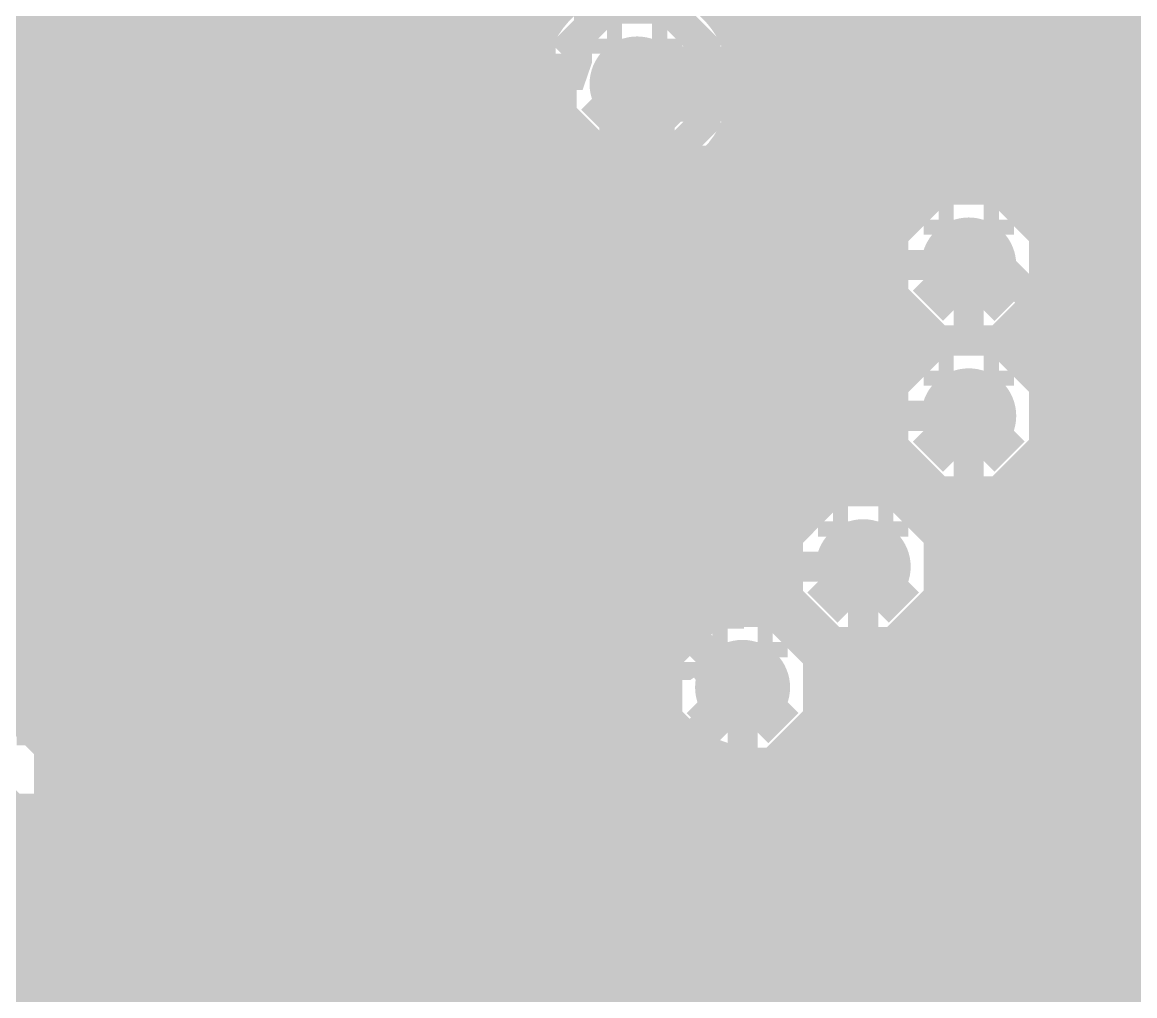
# Model space of a CAD drawing. Extents: x -5 to 157, y -120 to 103.
# Drawn here: x 20.86 to 30.23, y 2.99 to 11.19 of the extents above; entities that cross this region are included whole.
import ezdxf

# ---------------------------------------------------------------- set-up
doc = ezdxf.new("R2010")
doc.units = 0
doc.header["$MEASUREMENT"] = 0
doc.layers.get('0').update_dxf_attribs({"linetype": 'CONTINUOUS'})
for name, color, linetype in [('22-304-2_BOT', 7, 'CONTINUOUS'), ('22-304-2_DRD', 7, 'CONTINUOUS'), ('22-304-2_DRL', 2, 'CONTINUOUS'), ('22-304-2_IN1', 4, 'CONTINUOUS'), ('22-304-2_IN2', 3, 'CONTINUOUS'), ('22-304-2_SMB', 5, 'CONTINUOUS'), ('22-304-2_SPB', 14, 'CONTINUOUS'), ('22-304-2_SSB', 12, 'CONTINUOUS'), ('22-304-2_TOP', 13, 'CONTINUOUS'), ('THRUHOLE_TAP', 7, 'CONTINUOUS')]:
    doc.layers.add(name, color=color, linetype=linetype)

# ---------------------------------------------------------------- blocks, each defined once
blk = doc.blocks.new('RECTANGLE_3')
blk.add_solid([(0.4826, 0.4064), (0.4826, -0.4064), (-0.4826, 0.4064), (-0.4826, -0.4064)])
blk = doc.blocks.new('ROUND_39')
at = {"const_width": 0.40005}
blk.add_lwpolyline([(-0.200024, 0, 1), (0.200024, 0, 1)], format="xyb", close=True, dxfattribs=at)
blk = doc.blocks.new('RECTANGLE_47')
blk.add_solid([(0.4064, 0.4826), (0.4064, -0.4826), (-0.4064, 0.4826), (-0.4064, -0.4826)])
blk = doc.blocks.new('ROUND_87')
at = {"const_width": 0.10033}
blk.add_lwpolyline([(-0.050164, 0, 1), (0.050164, 0, 1)], format="xyb", close=True, dxfattribs=at)
blk = doc.blocks.new('ROUND_88')
at = {"const_width": 0.10033}
blk.add_lwpolyline([(-0.050164, 0, 1), (0.050164, 0, 1)], format="xyb", close=True, dxfattribs=at)
blk = doc.blocks.new('ROUND_38')
at = {"const_width": 0.40005}
blk.add_lwpolyline([(-0.200024, 0, 1), (0.200024, 0, 1)], format="xyb", close=True, dxfattribs=at)
blk = doc.blocks.new('ROUND_42')
at = {"const_width": 0.40005}
blk.add_lwpolyline([(-0.200024, 0, 1), (0.200024, 0, 1)], format="xyb", close=True, dxfattribs=at)
blk = doc.blocks.new('ROUND_80')
at = {"const_width": 0.10033}
blk.add_lwpolyline([(-0.050164, 0, 1), (0.050164, 0, 1)], format="xyb", close=True, dxfattribs=at)

msp = doc.modelspace()

# ---------------------------------------------------------------- linework, layer by layer
at = {"layer": '22-304-2_BOT'}
for points, const_width in [([(27.686, 45.65904), (27.686, 7.47522)], 0.254), ([(27.9146, 45.58792), (27.9146, 7.51078)], 0.254), ([(28.1432, 32.73552), (28.1432, 9.73836)], 0.254), ([(28.3718, 32.36976), (28.3718, 9.92886)], 0.254), ([(27.4574, 31.6357), (27.4574, 7.37108)], 0.254), ([(27.2288, 21.76526), (27.2288, 7.16788)], 0.254), ([(27.0002, 21.53666), (27.0002, 9.2456)], 0.254), ([(26.7716, 21.43252), (26.7716, 11.19886)], 0.254), ([(27.9019, -1.07696), (29.65704, -1.07696), (30.226, -0.508), (30.226, 10.668), (29.083, 11.811), (29.083, 13.208), (29.45892, 13.58392), (30.35554, 13.58392)], 0.254), ([(23.2156, 12.20216), (23.2156, 10.4394)], 0.254), ([(23.3426, 12.20216), (23.3426, 9.2456)], 0.254), ([(23.5712, 12.20216), (23.5712, 9.2456)], 0.254), ([(23.7998, 12.20216), (23.7998, 9.2456)], 0.254), ([(24.0284, 12.20216), (24.0284, 9.2456)], 0.254), ([(24.257, 12.20216), (24.257, 9.2456)], 0.254), ([(24.4856, 12.20216), (24.4856, 9.2456)], 0.254), ([(24.7142, 12.20216), (24.7142, 9.2456)], 0.254), ([(24.9428, 12.20216), (24.9428, 9.2456)], 0.254), ([(25.1714, 12.20216), (25.1714, 10.9474)], 0.254), ([(28.6004, 11.39698), (28.6004, 10.02284)], 0.254), ([(28.6385, 11.35888), (29.591, 10.40384)], 0.254), ([(25.25014, 11.1252), (23.2156, 11.1252)], 0.254), ([(28.86964, 11.1252), (26.81986, 11.1252)], 0.254), ([(28.829, 11.16584), (28.829, 10.05078)], 0.254), ([(29.0576, 10.93724), (29.0576, 10.02284)], 0.254), ([(25.15616, 10.8966), (23.2156, 10.8966)], 0.254), ([(26.035, 8.3312), (26.035, 10.668)], 0.635), ([(26.035, 8.3312), (26.035, 10.668)], 0.635), ([(29.09824, 10.8966), (26.91384, 10.8966)], 0.254), ([(25.12822, 10.668), (23.2156, 10.668)], 0.254), ([(24.13, 10.668), (24.13, 8.382), (24.13, 8.3312)], 0.254), ([(29.32684, 10.668), (26.94178, 10.668)], 0.254), ([(29.2862, 10.70864), (29.2862, 9.92886)], 0.254), ([(29.5148, 10.48004), (29.5148, 9.73836)], 0.254), ([(21.3868, 10.4394), (21.05406, 10.4394)], 0.254), ([(21.2852, 10.4394), (21.2852, 9.2456)], 0.254), ([(21.5138, 10.4394), (21.5138, 9.2456)], 0.254), ([(21.7424, 10.4394), (21.7424, 9.2456)], 0.254), ([(23.2156, 10.4394), (21.7932, 10.4394)], 0.254), ([(25.15616, 10.4394), (21.7932, 10.4394)], 0.254), ([(21.971, 10.4394), (21.971, 9.2456)], 0.254), ([(22.1996, 10.4394), (22.1996, 9.2456)], 0.254), ([(22.4282, 10.4394), (22.4282, 9.2456)], 0.254), ([(22.6568, 10.4394), (22.6568, 9.2456)], 0.254), ([(22.8854, 10.4394), (22.8854, 9.2456)], 0.254), ([(23.114, 10.4394), (23.114, 9.2456)], 0.254), ([(25.1714, 10.3886), (25.1714, 9.2456)], 0.254), ([(29.55544, 10.4394), (26.91384, 10.4394)], 0.254), ([(29.591, 10.40384), (29.591, 9.63676)], 0.254), ([(25.2095, 10.28954), (25.2095, 9.2456)], 0.254), ([(25.2095, 10.28954), (25.2095, 9.2456)], 0.254), ([(26.8605, 10.28954), (26.8605, 9.2456)], 0.254), ([(26.8605, 10.28954), (26.8605, 9.2456)], 0.254), ([(25.2095, 10.2108), (21.17344, 10.2108)], 0.254), ([(29.591, 10.2108), (26.8605, 10.2108)], 0.254), ([(25.2095, 9.9822), (21.22424, 9.9822)], 0.254), ([(28.48102, 9.9822), (26.8605, 9.9822)], 0.254), ([(29.591, 9.9822), (29.17698, 9.9822)], 0.254), ([(25.2095, 9.7536), (21.21408, 9.7536)], 0.254), ([(28.1559, 9.7536), (26.8605, 9.7536)], 0.254), ([(29.591, 9.7536), (29.5021, 9.7536)], 0.254), ([(25.2095, 9.525), (21.14296, 9.525)], 0.254), ([(28.00604, 9.525), (26.8605, 9.525)], 0.254), ([(21.0566, 9.37514), (21.0566, 9.2456)], 0.254), ([(21.2344, 9.2456), (20.955, 9.2456)], 0.254), ([(25.2095, 9.2964), (20.9931, 9.2964)], 0.254), ([(21.3106, 9.2456), (21.2344, 9.2456)], 0.254), ([(23.1394, 9.2456), (21.3106, 9.2456)], 0.254), ([(22.225, 9.1821), (22.225, 8.3312)], 0.381), ([(23.2156, 9.2456), (23.1394, 9.2456)], 0.254), ([(25.0444, 9.2456), (23.2156, 9.2456)], 0.254), ([(24.13, 9.1821), (24.13, 8.3312)], 0.381), ([(25.1206, 9.2456), (25.0444, 9.2456)], 0.254), ([(25.2095, 9.2456), (25.1206, 9.2456)], 0.254), ([(27.93492, 9.2964), (26.8605, 9.2964)], 0.254), ([(27.0256, 9.2456), (26.8605, 9.2456)], 0.254), ([(27.0256, 9.2456), (27.0256, 7.8232)], 0.254), ([(27.92476, 9.0678), (27.0256, 9.0678)], 0.254), ([(27.9019, -0.0762), (27.9019, 3.7719), (29.591, 5.461), (29.591, 8.636), (29.083, 9.144), (28.829, 9.144)], 0.254), ([(27.97302, 8.8392), (27.0256, 8.8392)], 0.254), ([(28.09494, 8.6106), (27.0256, 8.6106)], 0.254), ([(24.13, 8.3312), (24.13, 8.382), (24.0792, 8.3312), (22.225, 8.3312)], 0.254), ([(28.1432, 8.54964), (28.1432, 8.46836)], 0.254), ([(24.13, 8.3312), (24.0792, 8.3312), (22.225, 8.3312)], 0.254), ([(28.07716, 8.382), (27.0256, 8.382)], 0.254), ([(27.9654, 8.1534), (27.0256, 8.1534)], 0.254), ([(28.829, 7.874), (28.829, 5.588), (25.9207, 2.6797), (25.9207, 1.905)], 0.254), ([(27.92222, 7.9248), (27.0256, 7.9248)], 0.254), ([(27.0256, 7.8232), (27.0256, 7.4168)], 0.254), ([(27.93746, 7.6962), (27.0256, 7.6962)], 0.254), ([(27.6606, 7.4676), (27.0256, 7.4676)], 0.254), ([(27.99842, 7.50824), (27.94, 7.51012)], 0.254), ([(27.0256, 7.4168), (27.0256, 6.4897)], 0.254), ([(27.2923, 7.239), (27.0256, 7.239)], 0.254), ([(27.1272, 7.0104), (27.0256, 7.0104)], 0.254), ([(22.225, 6.9088), (20.32, 6.9088)], 0.254), ([(22.225, 6.9088), (21.91766, 6.60146), (21.91766, 1.905)], 0.254), ([(24.13, 6.9088), (23.4188, 6.1976), (23.4188, 1.905)], 0.254), ([(26.035, 6.9088), (24.13, 6.9088)], 0.254), ([(27.94, 6.604), (27.94, 5.461), (27.178, 4.699), (26.797, 4.699), (24.91994, 2.82194), (24.91994, 1.905)], 0.254), ([(24.41956, 1.905), (24.41956, 3.08356), (26.924, 5.588)], 0.254), ([(27.2669, 3.12674), (26.5684, 2.42824)], 0.254), ([(27.2288, 3.08864), (27.2288, 0.5715)], 0.254), ([(27.2669, 3.12674), (27.2669, 0.5715)], 0.254), ([(27.2669, 2.8956), (27.03322, 2.8956)], 0.254)]:
    msp.add_lwpolyline(points, dxfattribs=dict(at, const_width=const_width))
at = {"layer": '22-304-2_BOT', "const_width": 0.254}
for points in [[(26.035, 11.57478, 0.4142136), (25.12822, 10.668)], [(26.94178, 10.668, 0.4142136), (26.035, 11.57478)], [(25.12822, 10.668, 0.1078828), (25.21072, 10.2901)], [(26.8605, 10.28954, 0.1078827), (26.94312, 10.668)], [(21.22678, 9.906, 0.1584012), (21.05357, 10.43904)], [(28.829, 10.05078, 0.4142136), (27.92222, 9.144)], [(29.591, 9.63676, 0.2544814), (28.829, 10.05144)], [(20.955, 9.2583, 0.2014867), (21.22705, 9.906)], [(27.92222, 9.144, 0.1963406), (28.18149, 8.50919)], [(28.1813, 8.509, 0.1963405), (27.92195, 7.874)], [(27.92222, 7.874, 0.1040772), (27.99912, 7.50855)], [(27.94, 7.51078, 0.4142136), (27.03322, 6.604)], [(27.03322, 6.604, 0.0323161), (27.04078, 6.48715)]]:
    msp.add_lwpolyline(points, format="xyb", dxfattribs=at)
at = {"layer": '22-304-2_DRD', "const_width": 0.254}
for points in [[(23.876, 11.303), (23.495, 10.922)], [(24.384, 11.303), (23.876, 11.303)], [(24.765, 10.922), (24.384, 11.303)], [(25.781, 11.303), (25.4, 10.922)], [(25.781, 11.303), (25.4, 10.922)], [(26.289, 11.303), (25.781, 11.303)], [(26.289, 11.303), (25.781, 11.303)], [(26.67, 10.922), (26.289, 11.303)], [(26.67, 10.922), (26.289, 11.303)], [(23.876, 11.049), (23.876, 10.922)], [(24.003, 11.049), (23.876, 11.049)], [(24.003, 10.922), (24.003, 11.049)], [(24.257, 11.049), (24.257, 10.922)], [(24.384, 11.049), (24.257, 11.049)], [(24.384, 10.922), (24.384, 11.049)], [(25.781, 11.049), (25.781, 10.922)], [(25.908, 11.049), (25.781, 11.049)], [(25.781, 11.049), (25.781, 10.922)], [(25.908, 11.049), (25.781, 11.049)], [(25.908, 10.922), (25.908, 11.049)], [(25.908, 10.922), (25.908, 11.049)], [(26.162, 11.049), (26.162, 10.922)], [(26.289, 11.049), (26.162, 11.049)], [(26.162, 11.049), (26.162, 10.922)], [(26.289, 11.049), (26.162, 11.049)], [(26.289, 10.922), (26.289, 11.049)], [(26.289, 10.922), (26.289, 11.049)], [(23.495, 10.922), (23.495, 10.414)], [(23.876, 10.922), (24.003, 10.922)], [(24.257, 10.922), (24.384, 10.922)], [(24.765, 10.414), (24.765, 10.922)], [(25.4, 10.922), (25.4, 10.414)], [(25.4, 10.922), (25.4, 10.414)], [(25.781, 10.922), (25.908, 10.922)], [(25.781, 10.922), (25.908, 10.922)], [(26.162, 10.922), (26.289, 10.922)], [(26.162, 10.922), (26.289, 10.922)], [(26.67, 10.414), (26.67, 10.922)], [(26.67, 10.414), (26.67, 10.922)], [(20.955, 10.16), (20.574, 10.541)], [(24.003, 10.287), (23.749, 10.541)], [(24.511, 10.541), (24.257, 10.287)], [(25.908, 10.287), (25.654, 10.541)], [(25.908, 10.287), (25.654, 10.541)], [(26.416, 10.541), (26.162, 10.287)], [(26.416, 10.541), (26.162, 10.287)], [(23.495, 10.414), (23.876, 10.033)], [(24.384, 10.033), (24.765, 10.414)], [(25.4, 10.414), (25.781, 10.033)], [(25.4, 10.414), (25.781, 10.033)], [(26.289, 10.033), (26.67, 10.414)], [(26.289, 10.033), (26.67, 10.414)], [(24.257, 10.287), (24.003, 10.287)], [(26.162, 10.287), (25.908, 10.287)], [(26.162, 10.287), (25.908, 10.287)], [(20.955, 9.652), (20.955, 10.16)], [(23.876, 10.033), (24.384, 10.033)], [(25.781, 10.033), (26.289, 10.033)], [(25.781, 10.033), (26.289, 10.033)], [(28.575, 9.779), (28.194, 9.398)], [(29.083, 9.779), (28.575, 9.779)], [(29.464, 9.398), (29.083, 9.779)], [(20.574, 9.271), (20.955, 9.652)], [(28.575, 9.525), (28.575, 9.398)], [(28.702, 9.525), (28.575, 9.525)], [(28.702, 9.398), (28.702, 9.525)], [(28.956, 9.525), (28.956, 9.398)], [(29.083, 9.525), (28.956, 9.525)], [(29.083, 9.398), (29.083, 9.525)], [(28.194, 9.398), (28.194, 8.89)], [(28.575, 9.398), (28.702, 9.398)], [(28.956, 9.398), (29.083, 9.398)], [(29.464, 8.89), (29.464, 9.398)], [(28.702, 8.763), (28.448, 9.017)], [(29.21, 9.017), (28.956, 8.763)], [(28.194, 8.89), (28.575, 8.509)], [(29.083, 8.509), (29.464, 8.89)], [(28.956, 8.763), (28.702, 8.763)], [(28.575, 8.509), (28.194, 8.128)], [(28.575, 8.509), (29.083, 8.509)], [(29.083, 8.509), (28.575, 8.509)], [(29.464, 8.128), (29.083, 8.509)], [(28.575, 8.255), (28.575, 8.128)], [(28.702, 8.255), (28.575, 8.255)], [(28.702, 8.128), (28.702, 8.255)], [(28.956, 8.255), (28.956, 8.128)], [(29.083, 8.255), (28.956, 8.255)], [(29.083, 8.128), (29.083, 8.255)], [(28.194, 8.128), (28.194, 7.62)], [(28.575, 8.128), (28.702, 8.128)], [(28.956, 8.128), (29.083, 8.128)], [(29.464, 7.62), (29.464, 8.128)], [(28.702, 7.493), (28.448, 7.747)], [(29.21, 7.747), (28.956, 7.493)], [(28.194, 7.62), (28.575, 7.239)], [(29.083, 7.239), (29.464, 7.62)], [(28.956, 7.493), (28.702, 7.493)], [(27.686, 7.239), (27.305, 6.858)], [(28.194, 7.239), (27.686, 7.239)], [(28.575, 6.858), (28.194, 7.239)], [(28.575, 7.239), (29.083, 7.239)], [(27.686, 6.985), (27.686, 6.858)], [(27.813, 6.985), (27.686, 6.985)], [(27.813, 6.858), (27.813, 6.985)], [(28.067, 6.985), (28.067, 6.858)], [(28.194, 6.985), (28.067, 6.985)], [(28.194, 6.858), (28.194, 6.985)], [(27.305, 6.858), (27.305, 6.35)], [(27.686, 6.858), (27.813, 6.858)], [(28.067, 6.858), (28.194, 6.858)], [(28.575, 6.35), (28.575, 6.858)], [(27.813, 6.223), (27.559, 6.477)], [(28.321, 6.477), (28.067, 6.223)], [(27.305, 6.35), (27.686, 5.969)], [(28.194, 5.969), (28.575, 6.35)], [(26.67, 6.223), (26.289, 5.842)], [(27.178, 6.223), (26.67, 6.223)], [(27.559, 5.842), (27.178, 6.223)], [(28.067, 6.223), (27.813, 6.223)], [(26.67, 5.969), (26.67, 5.842)], [(26.797, 5.969), (26.67, 5.969)], [(26.797, 5.842), (26.797, 5.969)], [(27.051, 5.969), (27.051, 5.842)], [(27.178, 5.969), (27.051, 5.969)], [(27.178, 5.842), (27.178, 5.969)], [(27.686, 5.969), (28.194, 5.969)], [(26.289, 5.842), (26.289, 5.334)], [(26.67, 5.842), (26.797, 5.842)], [(27.051, 5.842), (27.178, 5.842)], [(27.559, 5.334), (27.559, 5.842)], [(21.082, 5.08), (20.701, 5.461)], [(26.797, 5.207), (26.543, 5.461)], [(27.305, 5.461), (27.051, 5.207)], [(26.289, 5.334), (26.67, 4.953)], [(27.178, 4.953), (27.559, 5.334)], [(27.051, 5.207), (26.797, 5.207)], [(21.082, 4.572), (21.082, 5.08)], [(26.67, 4.953), (27.178, 4.953)], [(20.828, 4.699), (20.574, 4.445)], [(20.701, 4.191), (21.082, 4.572)]]:
    msp.add_lwpolyline(points, dxfattribs=at)
at = {"layer": '22-304-2_IN1'}
for points, const_width in [([(26.035, 10.668), (36.322, 10.668), (38.1, 8.89), (42.291, 8.89), (43.815, 10.414), (43.815, 26.797), (48.133, 31.115), (87.122, 31.115), (90.932, 27.305), (90.932, 15.367), (92.837, 13.462), (95.885, 13.462), (95.885, 13.335)], 0.635), ([(26.035, 10.668), (36.322, 10.668), (38.1, 8.89), (42.291, 8.89), (43.815, 10.414), (43.815, 26.797), (42.291, 26.797)], 0.635), ([(23.4442, 10.922), (18.415, 10.922)], 0.254), ([(20.9042, 10.922), (20.9042, 5.39496)], 0.254), ([(21.1328, 10.922), (21.1328, 5.07492)], 0.254), ([(21.3614, 10.922), (21.3614, 0.4191)], 0.254), ([(21.59, 10.922), (21.59, 0.26924)], 0.254), ([(21.8186, 10.922), (21.8186, -1.53416)], 0.254), ([(22.0472, 10.922), (22.0472, -1.36906)], 0.254), ([(22.2758, 10.922), (22.2758, -1.30556)], 0.254), ([(22.5044, 10.922), (22.5044, -1.31826)], 0.254), ([(22.733, 10.922), (22.733, -1.4097)], 0.254), ([(22.9616, 10.922), (22.9616, -1.63068)], 0.254), ([(23.1902, 10.922), (23.1902, -16.002)], 0.254), ([(23.4188, 10.922), (23.4188, 10.83056)], 0.254), ([(25.3492, 10.922), (24.81326, 10.922)], 0.254), ([(25.019, 10.922), (25.019, -15.7607)], 0.254), ([(25.2476, 10.922), (25.2476, -4.00812)], 0.254), ([(23.40356, 10.7442), (18.415, 10.7442)], 0.254), ([(25.30856, 10.7442), (24.85644, 10.7442)], 0.254), ([(23.41626, 10.5156), (18.81632, 10.5156)], 0.254), ([(23.4188, 10.5029), (23.4188, -16.002)], 0.254), ([(25.32126, 10.5156), (24.84374, 10.5156)], 0.254), ([(23.5077, 10.287), (19.0373, 10.287)], 0.254), ([(25.4127, 10.287), (24.7523, 10.287)], 0.254), ([(24.7904, 10.35812), (24.7904, -15.98168)], 0.254), ([(25.4762, 10.1981), (25.4762, -2.29108)], 0.254), ([(23.6474, 10.11936), (23.6474, -16.002)], 0.254), ([(23.72868, 10.0584), (19.12874, 10.0584)], 0.254), ([(25.63368, 10.0584), (24.53132, 10.0584)], 0.254), ([(24.5618, 10.07872), (24.5618, -16.002)], 0.254), ([(25.7048, 10.01776), (25.7048, -1.97104)], 0.254), ([(32.004, 10.0203), (26.37028, 10.0203)], 0.254), ([(32.004, 10.0203), (26.37028, 10.0203)], 0.254), ([(26.3906, 10.0203), (26.3906, 6.08584)], 0.254), ([(26.6192, 10.0203), (26.6192, 6.25094)], 0.254), ([(26.8478, 10.0203), (26.8478, 6.31444)], 0.254), ([(27.0764, 10.0203), (27.0764, 6.30174)], 0.254), ([(27.305, 10.0203), (27.305, 6.96214)], 0.254), ([(27.5336, 10.0203), (27.5336, 7.20852)], 0.254), ([(27.7622, 10.0203), (27.7622, 7.31266)], 0.254), ([(27.9908, 10.0203), (27.9908, 7.33044)], 0.254), ([(28.2194, 10.0203), (28.2194, 9.54532)], 0.254), ([(28.448, 10.0203), (28.448, 9.7663)], 0.254), ([(28.6766, 10.0203), (28.6766, 9.85774)], 0.254), ([(28.9052, 10.0203), (28.9052, 9.87044)], 0.254), ([(29.1338, 10.0203), (29.1338, 9.80694)], 0.254), ([(29.3624, 10.0203), (29.3624, 9.64184)], 0.254), ([(29.591, 10.0203), (29.591, 0.59182)], 0.254), ([(29.8196, 10.0203), (29.8196, 0.51054)], 0.254), ([(30.0482, 10.0203), (30.0482, 0.30988)], 0.254), ([(30.2768, 10.0203), (30.2768, -16.002)], 0.254), ([(23.876, 9.9822), (23.876, -16.002)], 0.254), ([(24.1046, 9.93902), (24.1046, -16.002)], 0.254), ([(24.3332, 9.96696), (24.3332, -16.002)], 0.254), ([(25.9334, 9.9441), (25.9334, -1.84658)], 0.254), ([(26.162, 9.94918), (26.162, -1.81102)], 0.254), ([(28.58008, 9.8298), (19.14144, 9.8298)], 0.254), ([(32.004, 9.8298), (29.07792, 9.8298)], 0.254), ([(28.26004, 9.6012), (19.07794, 9.6012)], 0.254), ([(32.004, 9.6012), (29.39796, 9.6012)], 0.254), ([(28.13558, 9.3726), (18.91284, 9.3726)], 0.254), ([(32.004, 9.3726), (29.52242, 9.3726)], 0.254), ([(28.10002, 9.144), (18.415, 9.144)], 0.254), ([(32.004, 9.144), (29.55798, 9.144)], 0.254), ([(28.13558, 8.9154), (18.415, 8.9154)], 0.254), ([(32.004, 8.9154), (29.52242, 8.9154)], 0.254), ([(28.26004, 8.6868), (18.415, 8.6868)], 0.254), ([(28.2194, 8.74268), (28.2194, 8.27532)], 0.254), ([(32.004, 8.6868), (29.39796, 8.6868)], 0.254), ([(29.3624, 8.64616), (29.3624, 8.37184)], 0.254), ([(28.448, 8.5217), (28.448, 8.4963)], 0.254), ([(28.39212, 8.4582), (18.415, 8.4582)], 0.254), ([(32.004, 8.4582), (29.26588, 8.4582)], 0.254), ([(28.19146, 8.2296), (18.415, 8.2296)], 0.254), ([(32.004, 8.2296), (29.46654, 8.2296)], 0.254), ([(28.11018, 8.001), (18.415, 8.001)], 0.254), ([(32.004, 8.001), (29.54782, 8.001)], 0.254), ([(28.1051, 7.7724), (18.415, 7.7724)], 0.254), ([(32.004, 7.7724), (29.55036, 7.7724)], 0.254), ([(28.17876, 7.5438), (18.415, 7.5438)], 0.254), ([(28.2194, 7.47268), (28.2194, 7.2771)], 0.254), ([(32.004, 7.5438), (29.47924, 7.5438)], 0.254), ([(29.3624, 7.37616), (29.3624, 0.59436)], 0.254), ([(27.7749, 7.3152), (18.415, 7.3152)], 0.254), ([(28.3591, 7.3152), (28.10256, 7.3152)], 0.254), ([(32.004, 7.3152), (29.2989, 7.3152)], 0.254), ([(28.448, 7.2517), (28.448, 7.12724)], 0.254), ([(29.1338, 7.21106), (29.1338, 0.52324)], 0.254), ([(28.6766, 7.16026), (28.6766, -10.93216)], 0.254), ([(28.9052, 7.14756), (28.9052, 0.3429)], 0.254), ([(27.39136, 7.0866), (18.415, 7.0866)], 0.254), ([(32.004, 7.0866), (28.4861, 7.0866)], 0.254), ([(27.2542, 6.858), (18.415, 6.858)], 0.254), ([(32.004, 6.858), (28.62326, 6.858)], 0.254), ([(27.21102, 6.6294), (18.415, 6.6294)], 0.254), ([(32.004, 6.6294), (28.66898, 6.6294)], 0.254), ([(27.23896, 6.4008), (18.415, 6.4008)], 0.254), ([(32.004, 6.4008), (28.64104, 6.4008)], 0.254), ([(26.48712, 6.1722), (18.415, 6.1722)], 0.254), ([(27.305, 6.24332), (27.305, 6.2103)], 0.254), ([(32.004, 6.1722), (28.52674, 6.1722)], 0.254), ([(28.448, 6.08076), (28.448, -16.002)], 0.254), ([(26.28646, 5.9436), (18.415, 5.9436)], 0.254), ([(27.63012, 5.9436), (27.56154, 5.9436)], 0.254), ([(27.7622, 5.89534), (27.7622, -16.002)], 0.254), ([(27.9908, 5.87502), (27.9908, -16.002)], 0.254), ([(28.2194, 5.92836), (28.2194, -16.002)], 0.254), ([(32.004, 5.9436), (28.24988, 5.9436)], 0.254), ([(26.20518, 5.715), (18.415, 5.715)], 0.254), ([(32.004, 5.715), (27.64282, 5.715)], 0.254), ([(26.2001, 5.4864), (20.75688, 5.4864)], 0.254), ([(32.004, 5.4864), (27.64536, 5.4864)], 0.254), ([(26.27376, 5.2578), (21.03374, 5.2578)], 0.254), ([(32.004, 5.2578), (27.57424, 5.2578)], 0.254), ([(27.5336, 5.18668), (27.5336, -16.002)], 0.254), ([(26.4541, 5.0292), (21.14804, 5.0292)], 0.254), ([(26.3906, 5.09016), (26.3906, -1.84658)], 0.254), ([(32.004, 5.0292), (27.3939, 5.0292)], 0.254), ([(27.305, 4.9657), (27.305, -16.002)], 0.254), ([(26.6192, 4.92506), (26.6192, -1.97104)], 0.254), ([(26.8478, 4.86156), (26.8478, -2.29108)], 0.254), ([(27.0764, 4.87426), (27.0764, -16.002)], 0.254), ([(32.004, 4.8006), (21.17598, 4.8006)], 0.254), ([(32.004, 4.572), (21.13026, 4.572)], 0.254), ([(21.1328, 4.57708), (21.1328, 0.47244)], 0.254), ([(32.004, 4.3434), (20.9931, 4.3434)], 0.254), ([(20.9042, 4.25704), (20.9042, 0.45466)], 0.254), ([(32.004, 4.1148), (20.60956, 4.1148)], 0.254), ([(32.004, 3.8862), (15.52956, 3.8862)], 0.254), ([(32.004, 3.6576), (15.9131, 3.6576)], 0.254), ([(32.004, 3.429), (16.05026, 3.429)], 0.254), ([(32.004, 3.2004), (16.09598, 3.2004)], 0.254), ([(32.004, 2.9718), (16.06804, 2.9718)], 0.254)]:
    msp.add_lwpolyline(points, dxfattribs=dict(at, const_width=const_width))
at = {"layer": '22-304-2_IN1', "const_width": 0.254}
for points in [[(23.4442, 10.922, 0.0889096), (23.39868, 10.668)], [(24.85898, 10.668, 0.0892146), (24.81329, 10.92201)], [(25.3492, 10.922, 0.0889096), (25.30368, 10.668)], [(23.40102, 10.668, 0.4142136), (24.13, 9.93902)], [(24.13, 9.93902, 0.4142136), (24.85898, 10.668)], [(25.30602, 10.668, 0.4142136), (26.035, 9.93902)], [(26.035, 9.93902, 0.1199871), (26.37012, 10.02061)], [(28.829, 9.87298, 0.4142136), (28.10002, 9.144)], [(29.55798, 9.144, 0.4142136), (28.829, 9.87298)], [(28.10002, 9.144, 0.2698373), (28.46832, 8.509)], [(29.18714, 8.509, 0.2706494), (29.55803, 9.144)], [(28.46832, 8.509, 0.2698377), (28.09748, 7.874)], [(29.55798, 7.874, 0.27065), (29.18714, 8.509)], [(28.10002, 7.874, 0.4142136), (28.829, 7.14502)], [(28.829, 7.14502, 0.4142136), (29.55798, 7.874)], [(27.94, 7.33298, 0.4142136), (27.21102, 6.604)], [(28.66898, 6.604, 0.4142136), (27.94, 7.33298)], [(27.21102, 6.604, 0.1530036), (27.34137, 6.188)], [(27.94, 5.87502, 0.4142136), (28.66898, 6.604)], [(26.924, 6.31698, 0.4142136), (26.19502, 5.588)], [(27.34056, 6.18744, 0.1530038), (26.924, 6.31797)], [(27.65298, 5.588, 0.1530034), (27.52263, 6.004)], [(27.52344, 6.00456, 0.1530038), (27.94, 5.87403)], [(21.17598, 4.826, 0.4142136), (20.447, 5.55498)], [(26.19502, 5.588, 0.4142136), (26.924, 4.85902)], [(26.924, 4.85902, 0.4142136), (27.65298, 5.588)], [(20.447, 4.09702, 0.4142136), (21.17598, 4.826)]]:
    msp.add_lwpolyline(points, format="xyb", dxfattribs=at)
at = {"layer": '22-304-2_IN2', "const_width": 0.254}
for points in [[(30.2006, 65.25768), (30.2006, 0.58674)], [(29.972, 54.98592), (29.972, 0.76454)], [(29.7434, 54.71414), (29.7434, 9.60882)], [(29.5148, 54.56682), (29.5148, 9.906)], [(29.2862, 54.49316), (29.2862, 10.06348)], [(24.4856, 46.21276), (24.4856, -22.86762)], [(29.0576, 46.21276), (29.0576, 10.14476)], [(28.829, 45.79366), (28.829, 10.17016)], [(28.6004, 45.6057), (28.6004, 10.14476)], [(27.686, 45.5295), (27.686, 7.59714)], [(27.9146, 45.466), (27.9146, 9.60882)], [(28.1432, 45.45838), (28.1432, 9.906)], [(28.3718, 45.50156), (28.3718, 10.06348)], [(24.7142, 31.63062), (24.7142, -22.86762)], [(24.9428, 31.41472), (24.9428, -3.97002)], [(25.1714, 31.29534), (25.1714, 11.22172)], [(24.257, 31.09722), (24.257, -22.86762)], [(24.0284, 30.58414), (24.0284, -22.86762)], [(23.7998, 30.38094), (23.7998, -22.86762)], [(27.4574, 23.66264), (27.4574, 7.50824)], [(27.2288, 23.36546), (27.2288, 7.34314)], [(27.0002, 23.21052), (27.0002, 11.01598)], [(23.5712, 20.09902), (23.5712, -22.86762)], [(23.3426, 19.73326), (23.3426, -1.76276)], [(23.114, 19.55546), (23.114, -1.34366)], [(22.8854, 18.96364), (22.8854, -1.1557)], [(22.6568, 15.20952), (22.6568, -1.05156)], [(20.828, 15.10792), (20.828, 10.79754)], [(22.4282, 14.88186), (22.4282, -1.00838)], [(21.0566, 14.83614), (21.0566, 10.61974)], [(21.2852, 14.68882), (21.2852, 10.25398)], [(22.1996, 14.71422), (22.1996, -1.016)], [(21.5138, 14.61516), (21.5138, -1.44018)], [(21.7424, 14.59484), (21.7424, -1.2065)], [(21.971, 14.62532), (21.971, -1.0795)], [(25.11552, 11.1252), (17.10944, 11.1252)], [(43.815, 11.1252), (26.95448, 11.1252)], [(25.03424, 10.8966), (20.5867, 10.8966)], [(39.95928, 10.8966), (27.03576, 10.8966)], [(25.00884, 10.668), (21.0058, 10.668)], [(39.70528, 10.668), (27.06116, 10.668)], [(25.03424, 10.4394), (21.1963, 10.4394)], [(39.57066, 10.4394), (27.03576, 10.4394)], [(27.0002, 10.32002), (27.0002, 7.01548)], [(25.11552, 10.2108), (21.30044, 10.2108)], [(39.50208, 10.2108), (26.95448, 10.2108)], [(25.1714, 10.11428), (25.1714, -3.60426)], [(25.27046, 9.9822), (21.34362, 9.9822)], [(26.7716, 9.95426), (26.7716, 6.60146)], [(28.23718, 9.9822), (26.797, 9.9822)], [(39.48684, 9.9822), (29.42082, 9.9822)], [(25.4, 9.86028), (25.4, -3.42646)], [(25.56764, 9.7536), (21.33346, 9.7536)], [(25.6286, 9.72566), (25.6286, -3.32994)], [(28.0035, 9.7536), (26.49982, 9.7536)], [(26.543, 9.77646), (26.543, 6.5405)], [(39.52494, 9.7536), (29.6545, 9.7536)], [(25.8572, 9.65708), (25.8572, -3.29184)], [(26.0858, 9.64184), (26.0858, 6.17982)], [(26.3144, 9.67994), (26.3144, 6.4135)], [(27.8765, 9.525), (21.2725, 9.525)], [(21.2852, 9.55802), (21.2852, 5.41782)], [(39.62146, 9.525), (29.7815, 9.525)], [(27.813, 9.2964), (21.1455, 9.2964)], [(39.79926, 9.2964), (29.84246, 9.2964)], [(21.0566, 9.19226), (21.0566, 5.6515)], [(27.80538, 9.0678), (20.91182, 9.0678)], [(40.16502, 9.0678), (29.85262, 9.0678)], [(20.828, 9.01446), (20.828, 5.7785)], [(27.84856, 8.8392), (13.42644, 8.8392)], [(43.815, 8.8392), (29.80944, 8.8392)], [(27.9527, 8.6106), (13.3223, 8.6106)], [(27.9146, 8.67664), (27.9146, 8.33882)], [(43.815, 8.6106), (29.7053, 8.6106)], [(29.7434, 8.67664), (29.7434, 8.33882)], [(27.93746, 8.382), (13.46454, 8.382)], [(43.815, 8.382), (29.72054, 8.382)], [(27.84094, 8.1534), (13.56106, 8.1534)], [(43.815, 8.1534), (29.81706, 8.1534)], [(27.80284, 7.9248), (13.59662, 7.9248)], [(43.815, 7.9248), (29.85262, 7.9248)], [(27.81808, 7.6962), (13.58392, 7.6962)], [(43.815, 7.6962), (29.83992, 7.6962)], [(27.38628, 7.4676), (13.51534, 7.4676)], [(43.815, 7.4676), (29.77134, 7.4676)], [(29.7434, 7.40664), (29.7434, 0.86106)], [(27.13228, 7.239), (13.37818, 7.239)], [(43.815, 7.239), (29.63418, 7.239)], [(29.5148, 7.10946), (29.5148, 0.89662)], [(26.99766, 7.0104), (13.12672, 7.0104)], [(43.815, 7.0104), (29.38272, 7.0104)], [(29.2862, 6.95452), (29.2862, 0.88392)], [(29.0576, 6.87324), (29.0576, 0.81534)], [(26.92908, 6.7818), (12.065, 6.7818)], [(43.815, 6.7818), (28.95092, 6.7818)], [(26.57602, 6.5532), (12.22248, 6.5532)], [(43.815, 6.5532), (28.96362, 6.5532)], [(26.21026, 6.3246), (12.30376, 6.3246)], [(43.815, 6.3246), (28.92806, 6.3246)], [(26.03246, 6.096), (12.32916, 6.096)], [(28.829, 6.09092), (28.829, 0.67818)], [(43.815, 6.096), (28.83154, 6.096)], [(25.93594, 5.8674), (12.30376, 5.8674)], [(28.6004, 5.81914), (28.6004, 0.42672)], [(43.815, 5.8674), (28.65374, 5.8674)], [(25.89784, 5.6388), (21.07184, 5.6388)], [(28.1432, 5.59816), (28.1432, -10.32002)], [(43.815, 5.6388), (28.28798, 5.6388)], [(28.3718, 5.67182), (28.3718, -22.86762)], [(25.91308, 5.4102), (21.29028, 5.4102)], [(43.815, 5.4102), (27.93492, 5.4102)], [(27.9146, 5.31876), (27.9146, -9.95426)], [(25.98166, 5.1816), (21.40966, 5.1816)], [(43.815, 5.1816), (27.86634, 5.1816)], [(26.11628, 4.953), (21.46554, 4.953)], [(26.0858, 4.99618), (26.0858, -3.30708)], [(43.815, 4.953), (27.72918, 4.953)], [(27.686, 4.89966), (27.686, -9.77646)], [(26.3144, 4.7625), (26.3144, -3.37566)], [(26.37028, 4.7244), (21.46808, 4.7244)], [(27.4574, 4.7117), (27.4574, -9.67994)], [(43.815, 4.7244), (27.47772, 4.7244)], [(26.543, 4.6355), (26.543, -3.51028)], [(26.7716, 4.572), (26.7716, -3.76428)], [(27.0002, 4.56438), (27.0002, -9.65708)], [(27.2288, 4.60756), (27.2288, -9.64184)], [(43.815, 4.4958), (21.41728, 4.4958)], [(21.2852, 4.23418), (21.2852, -6.77672)], [(43.815, 4.2672), (21.30806, 4.2672)], [(21.0566, 4.0005), (21.0566, -6.65734)], [(43.815, 4.0386), (21.10486, 4.0386)], [(43.815, 3.81), (20.59178, 3.81)], [(20.828, 3.8735), (20.828, -6.60146)], [(43.815, 3.5814), (16.30934, 3.5814)], [(43.815, 3.3528), (16.37792, 3.3528)], [(43.815, 3.1242), (16.39062, 3.1242)], [(43.815, 2.8956), (16.35506, 2.8956)]]:
    msp.add_lwpolyline(points, dxfattribs=at)
for points in [[(26.035, 11.69416, 0.4142136), (25.00884, 10.668)], [(27.06116, 10.668, 0.4142136), (26.035, 11.69416)], [(21.34616, 9.906, 0.4142136), (20.32, 10.93216)], [(25.00884, 10.668, 0.4142136), (26.035, 9.64184)], [(26.035, 9.64184, 0.4142136), (27.06116, 10.668)], [(28.829, 10.17016, 0.4142136), (27.80284, 9.144)], [(29.85516, 9.144, 0.4142136), (28.829, 10.17016)], [(20.32, 8.87984, 0.4142136), (21.34616, 9.906)], [(27.80284, 9.144, 0.1681195), (28.02229, 8.50979)], [(29.63418, 8.509, 0.1685129), (29.85445, 9.144)], [(28.02128, 8.509, 0.1681193), (27.80156, 7.874)], [(29.85516, 7.874, 0.168513), (29.63474, 8.50944)], [(27.80284, 7.874, 0.0613216), (27.83348, 7.62512)], [(28.93568, 6.85292, 0.3840423), (29.85516, 7.874)], [(27.83332, 7.62508, 0.3812045), (26.91384, 6.61416)], [(28.96616, 6.604, 0.0613212), (28.93552, 6.85288)], [(26.924, 6.61416, 0.4142136), (25.89784, 5.588)], [(27.95016, 5.57784, 0.4113166), (28.96616, 6.604)], [(21.47316, 4.826, 0.4142136), (20.447, 5.85216)], [(25.89784, 5.588, 0.4142136), (26.924, 4.56184)], [(26.924, 4.56184, 0.4112954), (27.94, 5.57784)], [(20.447, 3.79984, 0.4142136), (21.47316, 4.826)]]:
    msp.add_lwpolyline(points, format="xyb", dxfattribs=at)
at = {"layer": '22-304-2_SSB', "const_width": 0.1524}
for points in [[(23.0505, 10.6045), (20.1295, 10.6045), (20.1295, 12.2428), (23.0505, 12.2428), (23.0505, 10.6045)], [(24.50592, 10.6934), (24.50592, 11.7094), (24.62276, 11.54176)], [(29.95422, 11.7856), (29.95422, 11.31316), (30.6324, 11.7856), (30.80258, 11.7856), (30.97022, 11.72718), (30.97022, 11.37158), (30.80258, 11.31316)], [(23.60676, 11.2014), (23.54834, 11.37158), (23.54834, 11.54176), (23.60676, 11.7094), (23.96236, 11.7094), (24.02332, 11.54176), (24.02332, 11.37158), (23.96236, 11.2014), (23.60676, 11.2014), (23.54834, 11.03376), (23.54834, 10.86358), (23.60676, 10.6934), (23.96236, 10.6934), (24.02332, 10.86358), (24.02332, 11.03376), (23.96236, 11.2014)], [(25.10536, 10.86358), (25.16632, 10.6934), (25.52192, 10.6934), (25.58034, 10.86358), (25.58034, 11.54176), (25.52192, 11.7094), (25.16632, 11.7094), (25.10536, 11.54176)], [(29.95422, 10.9474), (29.95422, 10.47496), (30.6324, 10.9474), (30.80258, 10.9474), (30.97022, 10.88898), (30.97022, 10.53338), (30.80258, 10.47496)], [(24.38654, 10.6934), (24.62276, 10.6934)], [(30.97022, 10.1092), (30.1244, 10.1092), (29.95422, 10.05078), (29.95422, 9.69518), (30.1244, 9.63676), (30.97022, 9.63676)], [(21.1455, 9.0805), (21.1455, 6.1595), (19.5072, 6.1595), (19.5072, 9.0805), (21.1455, 9.0805)], [(21.3995, 6.1595), (21.3995, 9.0805), (23.0378, 9.0805), (23.0378, 6.1595), (21.3995, 6.1595)], [(23.3045, 6.1595), (23.3045, 9.0805), (24.9428, 9.0805), (24.9428, 6.1595), (23.3045, 6.1595)], [(26.8605, 9.0805), (26.8605, 6.1595), (25.2222, 6.1595), (25.2222, 9.0805), (26.8605, 9.0805)], [(23.98776, 5.99186), (23.98776, 5.51688), (24.6634, 5.7531), (24.6634, 5.87248), (23.6474, 5.87248)], [(25.71242, 5.84454), (25.71242, 5.60832)], [(20.03806, 5.10032), (19.87042, 5.21716), (19.87042, 5.45592), (20.03806, 5.57276), (20.20824, 5.57276), (20.54606, 5.33654), (20.88642, 5.57276), (20.88642, 5.10032)], [(25.71242, 5.72516), (26.72842, 5.72516), (26.55824, 5.60832)], [(22.2504, 5.11048), (22.2504, 5.46608), (22.08276, 5.5245), (21.91258, 5.5245), (21.7424, 5.46608), (21.7424, 5.11048), (21.91258, 5.05206), (22.08276, 5.05206), (22.7584, 5.28828)], [(23.6474, 5.15366), (23.6474, 4.67868), (24.32558, 5.15366), (24.49576, 5.15366), (24.6634, 5.0927), (24.6634, 4.7371), (24.49576, 4.67868)], [(25.71242, 5.12572), (25.71242, 4.65074), (26.38806, 5.12572), (26.55824, 5.12572), (26.72842, 5.06476), (26.72842, 4.70916), (26.55824, 4.65074)], [(19.87042, 4.61772), (20.88642, 4.61772), (20.71624, 4.49834)], [(22.08276, 4.6863), (22.08276, 4.21386), (22.7584, 4.45008), (22.7584, 4.56946), (21.7424, 4.56946)], [(23.6474, 4.31546), (23.6474, 4.0767)], [(25.71242, 4.28752), (25.71242, 4.04876)], [(23.6474, 4.19608), (24.6634, 4.19608), (24.49576, 4.0767)], [(25.71242, 4.16814), (26.72842, 4.16814), (26.55824, 4.04876)], [(19.87042, 4.01574), (19.87042, 3.60172), (20.88642, 3.60172)], [(21.91258, 3.8481), (21.7424, 3.78968), (21.7424, 3.43408), (21.91258, 3.37566), (22.59076, 3.37566), (22.7584, 3.43408), (22.7584, 3.78968), (22.59076, 3.8481)], [(24.1554, 3.4163), (23.6474, 3.5941)], [(24.1554, 3.12166), (24.1554, 3.47726), (24.32558, 3.5941), (24.49576, 3.5941), (24.6634, 3.47726), (24.6634, 3.12166), (23.6474, 3.12166)], [(26.22042, 3.38836), (25.71242, 3.56616)], [(26.22042, 3.09372), (26.22042, 3.44932), (26.38806, 3.56616), (26.55824, 3.56616), (26.72842, 3.44932), (26.72842, 3.09372), (25.71242, 3.09372)], [(33.2105, 1.7145), (30.2895, 1.7145), (30.2895, 3.3528), (33.2105, 3.3528), (33.2105, 1.7145)]]:
    msp.add_lwpolyline(points, dxfattribs=at)
at = {"layer": '22-304-2_TOP'}
for points, const_width in [([(15.367, 3.175), (36.449, 3.175), (43.815, 10.541), (43.815, 26.543), (47.625, 30.353), (87.757, 30.353), (90.932, 27.178), (90.932, 7.874), (94.615, 4.191), (113.411, 4.191), (114.808, 2.794)], 0.635), ([(16.129, 11.43), (23.495, 11.43), (23.749, 11.684), (28.575, 11.684), (29.21, 11.049), (31.623, 11.049), (32.385, 11.811), (32.385, 14.478)], 0.635), ([(25.146, 10.8585), (24.08936, 10.8585)], 0.254), ([(24.257, 10.8585), (24.257, 9.779)], 0.254), ([(24.4856, 10.8585), (24.4856, 9.779)], 0.254), ([(24.7142, 10.8585), (24.7142, 9.779)], 0.254), ([(24.9428, 10.8585), (24.9428, 9.779)], 0.254), ([(28.2321, 10.8585), (26.92146, 10.8585)], 0.254), ([(27.0002, 10.8585), (27.0002, 9.779)], 0.254), ([(27.2288, 10.8585), (27.2288, 9.779)], 0.254), ([(27.4574, 10.8585), (27.4574, 9.779)], 0.254), ([(27.686, 10.8585), (27.686, 9.779)], 0.254), ([(27.9146, 10.8585), (27.9146, 9.779)], 0.254), ([(28.1432, 10.8585), (28.1432, 9.779)], 0.254), ([(28.2321, 10.8585), (28.61818, 10.47242)], 0.254), ([(24.0284, 10.80008), (24.0284, 9.779)], 0.254), ([(23.7998, 10.66292), (23.7998, 9.779)], 0.254), ([(25.12822, 10.668), (23.8125, 10.668)], 0.254), ([(28.4226, 10.668), (26.94178, 10.668)], 0.254), ([(28.3718, 10.7188), (28.3718, 9.92886)], 0.254), ([(23.495, 10.6045), (20.89912, 10.6045)], 0.254), ([(21.0566, 10.6045), (21.0566, 10.43686)], 0.254), ([(21.2852, 10.6045), (21.2852, 9.779)], 0.254), ([(21.5138, 10.6045), (21.5138, 9.779)], 0.254), ([(21.7424, 10.6045), (21.7424, 9.779)], 0.254), ([(21.971, 10.6045), (21.971, 9.779)], 0.254), ([(22.1996, 10.6045), (22.1996, 9.779)], 0.254), ([(22.4282, 10.6045), (22.4282, 9.779)], 0.254), ([(22.6568, 10.6045), (22.6568, 9.779)], 0.254), ([(22.8854, 10.6045), (22.8854, 9.779)], 0.254), ([(23.114, 10.6045), (23.114, 9.779)], 0.254), ([(23.3426, 10.6045), (23.3426, 9.779)], 0.254), ([(23.5712, 10.60704), (23.5712, 9.779)], 0.254), ([(10.16, 10.541), (10.16, 8.382), (11.938, 6.604), (27.94, 6.604)], 0.254), ([(28.6004, 10.4902), (28.6004, 10.02284)], 0.254), ([(25.15616, 10.4394), (21.05406, 10.4394)], 0.254), ([(25.1714, 10.3886), (25.1714, 9.779)], 0.254), ([(28.65374, 10.4394), (26.91384, 10.4394)], 0.254), ([(28.829, 10.31748), (28.829, 10.05078)], 0.254), ([(25.25014, 10.2108), (21.17344, 10.2108)], 0.254), ([(39.62146, 10.2108), (26.81986, 10.2108)], 0.254), ([(29.0576, 10.2362), (29.0576, 10.02284)], 0.254), ([(31.623, 10.2235), (29.21, 10.2235)], 0.254), ([(29.2862, 10.2235), (29.2862, 9.92886)], 0.254), ([(29.5148, 10.2235), (29.5148, 9.73836)], 0.254), ([(29.7434, 10.2235), (29.7434, 4.0005)], 0.254), ([(29.972, 10.2235), (29.972, 4.0005)], 0.254), ([(30.2006, 10.2235), (30.2006, 4.0005)], 0.254), ([(26.7716, 10.13714), (26.7716, 9.779)], 0.254), ([(25.4, 10.0203), (25.4, 9.779)], 0.254), ([(25.44064, 9.9822), (21.22424, 9.9822)], 0.254), ([(26.543, 9.91616), (26.543, 9.779)], 0.254), ([(28.48102, 9.9822), (26.62936, 9.9822)], 0.254), ([(39.60622, 9.9822), (29.17698, 9.9822)], 0.254), ([(25.6286, 9.8552), (25.6286, 9.779)], 0.254), ([(25.85212, 9.779), (21.21916, 9.779)], 0.254), ([(28.1813, 9.779), (26.21788, 9.779)], 0.254), ([(26.3144, 9.8044), (26.3144, 9.779)], 0.254), ([(39.6494, 9.7536), (29.5021, 9.7536)], 0.254), ([(39.76116, 9.525), (29.65196, 9.525)], 0.254), ([(39.98214, 9.2964), (29.72308, 9.2964)], 0.254), ([(28.829, 9.144), (12.446, 9.144)], 0.254), ([(41.1734, 9.0678), (29.73324, 9.0678)], 0.254), ([(40.9448, 8.8392), (29.68244, 8.8392)], 0.254), ([(40.7162, 8.6106), (29.56306, 8.6106)], 0.254), ([(29.5148, 8.54964), (29.5148, 8.46836)], 0.254), ([(40.4876, 8.382), (29.58084, 8.382)], 0.254), ([(40.259, 8.1534), (29.6926, 8.1534)], 0.254), ([(12.573, 7.874), (28.829, 7.874)], 0.254), ([(40.0304, 7.9248), (29.73578, 7.9248)], 0.254), ([(39.8018, 7.6962), (29.718, 7.6962)], 0.254), ([(39.5732, 7.4676), (29.63926, 7.4676)], 0.254), ([(29.5148, 7.27964), (29.5148, 4.0005)], 0.254), ([(39.3446, 7.239), (29.4767, 7.239)], 0.254), ([(29.2862, 7.08914), (29.2862, 4.0005)], 0.254), ([(29.0576, 6.99516), (29.0576, 4.0005)], 0.254), ([(39.116, 7.0104), (29.1084, 7.0104)], 0.254), ([(28.77058, 6.96722), (28.829, 6.96534)], 0.254), ([(28.829, 6.96722), (28.829, 6.78688)], 0.254), ([(38.8874, 6.7818), (28.829, 6.7818)], 0.254), ([(38.6588, 6.5532), (28.84678, 6.5532)], 0.254), ([(28.829, 6.42112), (28.829, 4.0005)], 0.254), ([(38.4302, 6.3246), (28.8036, 6.3246)], 0.254), ([(26.924, 5.588), (26.416, 6.096), (11.303, 6.096)], 0.254), ([(38.2016, 6.096), (28.69184, 6.096)], 0.254), ([(28.6004, 5.9817), (28.6004, 4.0005)], 0.254), ([(28.3718, 5.80644), (28.3718, 4.0005)], 0.254), ([(37.973, 5.8674), (28.47086, 5.8674)], 0.254), ([(27.9146, 5.69722), (27.9146, 4.0005)], 0.254), ([(28.1432, 5.72008), (28.1432, 4.0005)], 0.254), ([(37.7444, 5.6388), (27.83078, 5.6388)], 0.254), ([(26.02484, 5.461), (21.0947, 5.461)], 0.254), ([(26.03246, 5.4102), (21.14042, 5.4102)], 0.254), ([(21.2852, 5.461), (21.2852, 5.17398)], 0.254), ([(21.5138, 5.461), (21.5138, 4.0005)], 0.254), ([(21.7424, 5.461), (21.7424, 4.0005)], 0.254), ([(21.971, 5.461), (21.971, 4.0005)], 0.254), ([(22.1996, 5.461), (22.1996, 4.0005)], 0.254), ([(22.4282, 5.461), (22.4282, 4.0005)], 0.254), ([(22.6568, 5.461), (22.6568, 4.0005)], 0.254), ([(22.8854, 5.461), (22.8854, 4.0005)], 0.254), ([(23.114, 5.461), (23.114, 4.0005)], 0.254), ([(23.3426, 5.461), (23.3426, 4.0005)], 0.254), ([(23.5712, 5.461), (23.5712, 4.0005)], 0.254), ([(23.7998, 5.461), (23.7998, 4.0005)], 0.254), ([(24.0284, 5.461), (24.0284, 4.0005)], 0.254), ([(24.257, 5.461), (24.257, 4.0005)], 0.254), ([(24.4856, 5.461), (24.4856, 4.0005)], 0.254), ([(24.7142, 5.461), (24.7142, 4.0005)], 0.254), ([(24.9428, 5.461), (24.9428, 4.0005)], 0.254), ([(25.1714, 5.461), (25.1714, 4.0005)], 0.254), ([(25.4, 5.461), (25.4, 4.0005)], 0.254), ([(25.6286, 5.461), (25.6286, 4.0005)], 0.254), ([(25.8572, 5.461), (25.8572, 4.0005)], 0.254), ([(37.5158, 5.4102), (27.813, 5.4102)], 0.254), ([(26.0858, 5.24002), (26.0858, 4.0005)], 0.254), ([(26.1112, 5.1816), (21.28266, 5.1816)], 0.254), ([(37.2872, 5.1816), (27.73426, 5.1816)], 0.254), ([(27.686, 5.09524), (27.686, 4.0005)], 0.254), ([(26.2763, 4.953), (21.34616, 4.953)], 0.254), ([(37.0586, 4.953), (27.5717, 4.953)], 0.254), ([(26.3144, 4.9149), (26.3144, 4.0005)], 0.254), ([(27.4574, 4.85394), (27.4574, 4.0005)], 0.254), ([(26.543, 4.76504), (26.543, 4.0005)], 0.254), ([(26.6446, 4.7244), (21.3487, 4.7244)], 0.254), ([(26.7716, 4.69392), (26.7716, 4.0005)], 0.254), ([(27.0002, 4.68376), (27.0002, 4.0005)], 0.254), ([(36.83, 4.7244), (27.2034, 4.7244)], 0.254), ([(27.2288, 4.73202), (27.2288, 4.0005)], 0.254), ([(21.2852, 4.47802), (21.2852, 4.0005)], 0.254), ([(36.6014, 4.4958), (21.29282, 4.4958)], 0.254), ([(36.3728, 4.2672), (21.16074, 4.2672)], 0.254), ([(21.0566, 4.1529), (21.0566, 4.0005)], 0.254), ([(36.1061, 4.0005), (20.82292, 4.0005)], 0.254), ([(36.1442, 4.0386), (20.89912, 4.0386)], 0.254)]:
    msp.add_lwpolyline(points, dxfattribs=dict(at, const_width=const_width))
at = {"layer": '22-304-2_TOP', "const_width": 0.254}
for points in [[(23.495, 10.6045, 0.1989119), (24.07872, 10.84628)], [(25.146, 10.8585, 0.0528224), (25.12582, 10.668)], [(26.94178, 10.668, 0.0529692), (26.92154, 10.85852)], [(25.12822, 10.668, 0.3559645), (25.85212, 9.779)], [(26.21788, 9.779, 0.355965), (26.94178, 10.668)], [(21.22678, 9.906, 0.2232435), (20.89876, 10.60406)], [(28.6258, 10.4648, 0.1989124), (29.21, 10.22282)], [(28.6258, 10.4648, 0.1989124), (29.21, 10.22282)], [(28.829, 10.05078, 0.2014871), (28.18149, 9.77881)], [(29.73578, 9.144, 0.4142136), (28.829, 10.05078)], [(21.21916, 9.779, 0.0350931), (21.22808, 9.906)], [(29.4767, 8.509, 0.1963405), (29.73605, 9.144)], [(29.73578, 7.874, 0.1963406), (29.47651, 8.50881)], [(28.829, 6.96722, 0.4142136), (29.73578, 7.874)], [(28.84678, 6.604, 0.1034286), (28.77081, 6.96732)], [(27.94, 5.69722, 0.4142136), (28.84678, 6.604)], [(27.82316, 5.7023, 0.032226), (27.94, 5.69476)], [(27.83078, 5.588, 0.0316205), (27.82354, 5.70235)], [(26.924, 4.68122, 0.4142136), (27.83078, 5.588)], [(21.35378, 4.826, 0.1963406), (21.09451, 5.46081)], [(26.02484, 5.461, 0.3736889), (26.924, 4.67868)], [(20.82292, 4.0005, 0.293919), (21.35378, 4.826)]]:
    msp.add_lwpolyline(points, format="xyb", dxfattribs=at)

# ---------------------------------------------------------------- block references
at = {"layer": '22-304-2_BOT'}
for name, p in [('RECTANGLE_47', (20.8788, 11.43)), ('RECTANGLE_47', (22.3012, 11.43)), ('ROUND_39', (24.13, 10.668)), ('ROUND_39', (26.035, 10.668)), ('ROUND_39', (28.829, 9.144)), ('RECTANGLE_3', (22.225, 8.3312)), ('RECTANGLE_3', (24.13, 8.3312)), ('RECTANGLE_3', (26.035, 8.3312)), ('ROUND_39', (28.829, 7.874)), ('RECTANGLE_3', (22.225, 6.9088)), ('RECTANGLE_3', (24.13, 6.9088)), ('RECTANGLE_3', (26.035, 6.9088)), ('ROUND_39', (27.94, 6.604)), ('ROUND_39', (26.924, 5.588))]:
    msp.add_blockref(name, p, dxfattribs=at)
at = {"layer": '22-304-2_DRL'}
for name, p in [('ROUND_88', (24.13, 10.668)), ('ROUND_88', (26.035, 10.668)), ('ROUND_87', (28.829, 9.144)), ('ROUND_87', (28.829, 7.874)), ('ROUND_88', (27.94, 6.604)), ('ROUND_88', (26.924, 5.588))]:
    msp.add_blockref(name, p, dxfattribs=at)
at = {"layer": '22-304-2_IN1'}
for name, p in [('ROUND_42', (24.13, 10.668)), ('ROUND_42', (26.035, 10.668)), ('ROUND_39', (28.829, 9.144)), ('ROUND_38', (28.829, 7.874)), ('ROUND_42', (27.94, 6.604)), ('ROUND_42', (26.924, 5.588))]:
    msp.add_blockref(name, p, dxfattribs=at)
at = {"layer": '22-304-2_IN2'}
for name, p in [('ROUND_42', (24.13, 10.668)), ('ROUND_42', (26.035, 10.668)), ('ROUND_38', (28.829, 9.144)), ('ROUND_38', (28.829, 7.874)), ('ROUND_42', (27.94, 6.604)), ('ROUND_42', (26.924, 5.588))]:
    msp.add_blockref(name, p, dxfattribs=at)
at = {"layer": '22-304-2_SMB'}
for name, p in [('RECTANGLE_47', (20.8788, 11.43)), ('RECTANGLE_47', (22.3012, 11.43)), ('RECTANGLE_3', (22.225, 8.3312)), ('RECTANGLE_3', (24.13, 8.3312)), ('RECTANGLE_3', (26.035, 8.3312)), ('RECTANGLE_3', (22.225, 6.9088)), ('RECTANGLE_3', (24.13, 6.9088)), ('RECTANGLE_3', (26.035, 6.9088))]:
    msp.add_blockref(name, p, dxfattribs=at)
at = {"layer": '22-304-2_SPB'}
for name, p in [('RECTANGLE_47', (20.8788, 11.43)), ('RECTANGLE_47', (22.3012, 11.43)), ('RECTANGLE_3', (22.225, 8.3312)), ('RECTANGLE_3', (24.13, 8.3312)), ('RECTANGLE_3', (26.035, 8.3312)), ('RECTANGLE_3', (22.225, 6.9088)), ('RECTANGLE_3', (24.13, 6.9088)), ('RECTANGLE_3', (26.035, 6.9088))]:
    msp.add_blockref(name, p, dxfattribs=at)
at = {"layer": '22-304-2_TOP'}
for p in [(24.13, 10.668), (26.035, 10.668), (28.829, 9.144), (28.829, 7.874), (27.94, 6.604), (26.924, 5.588)]:
    msp.add_blockref('ROUND_39', p, dxfattribs=at)
at = {"layer": 'THRUHOLE_TAP'}
for p in [(24.13, 10.668), (26.035, 10.668), (28.829, 9.144), (28.829, 7.874), (27.94, 6.604), (26.924, 5.588)]:
    msp.add_blockref('ROUND_80', p, dxfattribs=at)

doc.saveas('drawing.dxf')
